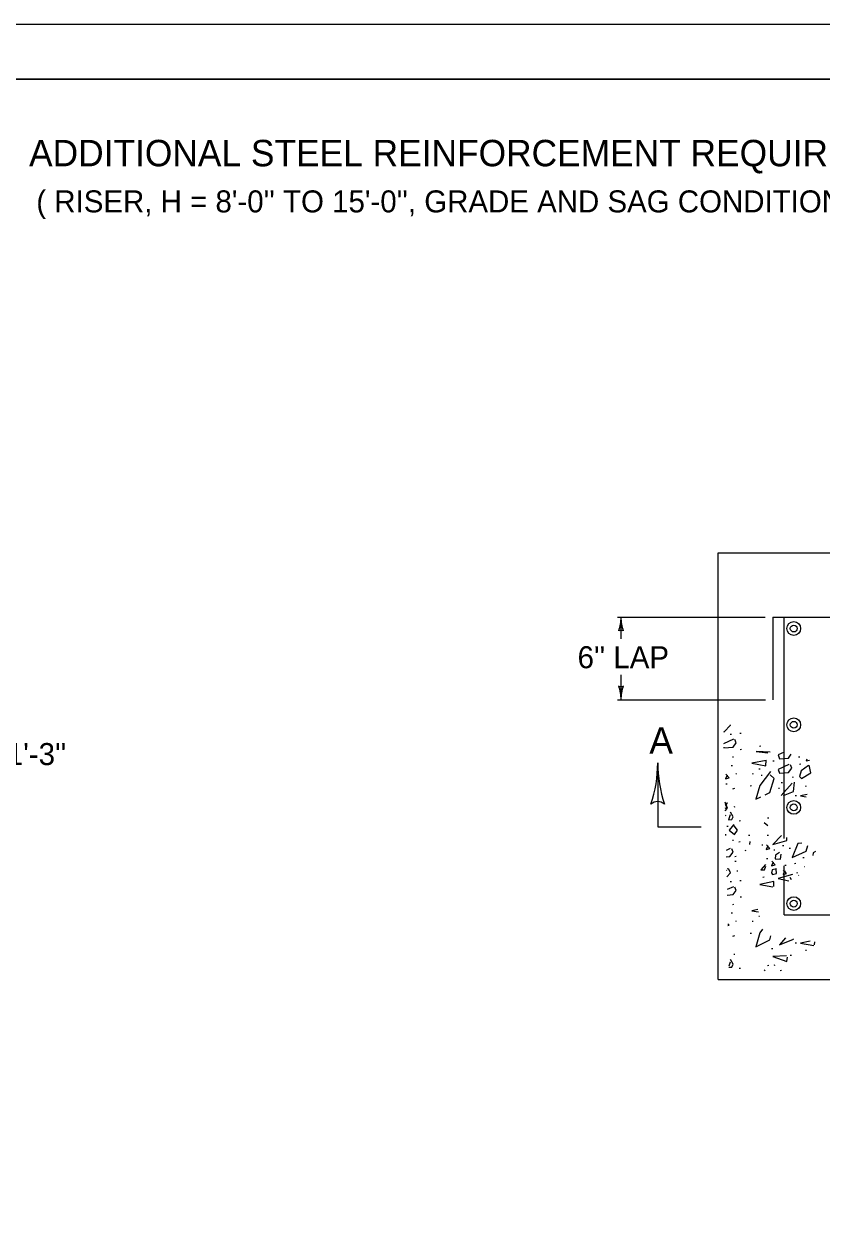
# Model space of a CAD drawing. Extents: x 1000 to 1036.3, y 1000 to 1022.
# Drawn here: x 1016.52 to 1023.76, y 1011 to 1022 of the extents above; entities that cross this region are included whole.
import ezdxf

# ---------------------------------------------------------------- set-up
doc = ezdxf.new("R2010")
doc.units = 0
for name, color, linetype in [('Level 1', 7, 'Continuous'), ('Level 10', 7, 'Continuous'), ('Level 11', 7, 'Continuous')]:
    doc.layers.add(name, color=color, linetype=linetype)

msp = doc.modelspace()

# ---------------------------------------------------------------- linework, layer by layer
at = {"layer": 'Level 1'}
for p, q in [((1022.82, 1017.196), (1032.195, 1017.196)), ((1022.82, 1013.321), (1022.82, 1017.196)), ((1021.905, 1016.612), (1023.248, 1016.612)), ((1021.937, 1016.612), (1021.937, 1016.415)), ((1023.318, 1016.612), (1025.205, 1016.612)), ((1023.318, 1016.612), (1023.318, 1015.862)), ((1023.42, 1014.6), (1023.42, 1016.612)), ((1021.937, 1016.087), (1021.937, 1015.862)), ((1021.905, 1015.862), (1023.251, 1015.862)), ((1022.271, 1015.288), (1022.271, 1014.707)), ((1022.271, 1014.707), (1022.665, 1014.707)), ((1023.42, 1013.906), (1023.42, 1014.353)), ((1023.42, 1013.906), (1025.068, 1013.906)), ((1022.82, 1013.321), (1032.195, 1013.321))]:
    msp.add_line(p, q, dxfattribs=at)
for points in [[(1022.933, 1015.63), (1022.931, 1015.634)], [(1022.868, 1015.573), (1022.876, 1015.571)], [(1022.876, 1015.571), (1022.933, 1015.63)], [(1022.94, 1015.547), (1022.93, 1015.545)], [(1023.029, 1015.556), (1023.018, 1015.555)], [(1022.958, 1015.502), (1022.87, 1015.462)], [(1022.871, 1015.43), (1022.873, 1015.424)], [(1022.873, 1015.424), (1022.957, 1015.43)], [(1022.957, 1015.43), (1022.985, 1015.469)], [(1022.985, 1015.469), (1022.973, 1015.5)], [(1023.208, 1015.439), (1023.197, 1015.437)], [(1022.96, 1015.34), (1022.949, 1015.339)], [(1023.032, 1015.409), (1023.021, 1015.408)], [(1023.255, 1015.311), (1023.126, 1015.284), (1023.254, 1015.261), (1023.255, 1015.312)], [(1023.292, 1015.384), (1023.166, 1015.392), (1023.27, 1015.378)], [(1023.329, 1015.304), (1023.318, 1015.303)], [(1023.42, 1015.385), (1023.366, 1015.36)], [(1023.366, 1015.36), (1023.376, 1015.326)], [(1023.376, 1015.326), (1023.46, 1015.332)], [(1023.46, 1015.332), (1023.484, 1015.366)], [(1023.561, 1015.34), (1023.55, 1015.339)], [(1023.626, 1015.322), (1023.62, 1015.307)], [(1023.62, 1015.307), (1023.649, 1015.314)], [(1022.95, 1015.262), (1022.939, 1015.261)], [(1022.988, 1015.186), (1022.981, 1015.191)], [(1023.201, 1015.232), (1023.19, 1015.231)], [(1023.297, 1015.211), (1023.198, 1015.084)], [(1023.461, 1015.273), (1023.366, 1015.229), (1023.376, 1015.195), (1023.46, 1015.201), (1023.488, 1015.24), (1023.476, 1015.271)], [(1023.641, 1015.264), (1023.574, 1015.215), (1023.558, 1015.164), (1023.577, 1015.146), (1023.661, 1015.199), (1023.646, 1015.268)], [(1023.571, 1015.275), (1023.56, 1015.274)], [(1022.903, 1015.177), (1022.887, 1015.143), (1022.919, 1015.151), (1022.89, 1015.185)], [(1022.901, 1015.095), (1022.89, 1015.094)], [(1023.139, 1015.187), (1023.128, 1015.185)], [(1023.198, 1015.084), (1023.161, 1014.957)], [(1023.221, 1015.174), (1023.21, 1015.172)], [(1023.288, 1015.019), (1023.33, 1015.146)], [(1023.33, 1015.146), (1023.294, 1015.179)], [(1023.492, 1015.104), (1023.391, 1014.992)], [(1023.404, 1015.108), (1023.393, 1015.107)], [(1023.502, 1015.157), (1023.492, 1015.156)], [(1023.504, 1015.027), (1023.513, 1015.114)], [(1022.967, 1015.056), (1022.951, 1015.049)], [(1023.123, 1015.079), (1023.112, 1015.077)], [(1023.161, 1014.957), (1023.207, 1014.98)], [(1023.247, 1014.999), (1023.288, 1015.019)], [(1023.378, 1015.056), (1023.367, 1015.054)], [(1023.413, 1014.991), (1023.504, 1015.027)], [(1023.532, 1014.99), (1023.521, 1014.989)], [(1023.63, 1015.002), (1023.568, 1014.989)], [(1023.568, 1014.989), (1023.62, 1014.98)], [(1023.62, 1015.075), (1023.609, 1015.074)], [(1022.908, 1014.921), (1022.883, 1014.92)], [(1022.9, 1014.913), (1022.883, 1014.902)], [(1022.884, 1014.876), (1022.9, 1014.882)], [(1022.884, 1014.852), (1022.904, 1014.877)], [(1022.9, 1014.882), (1022.885, 1014.931)], [(1022.904, 1014.877), (1022.888, 1014.922)], [(1022.973, 1014.888), (1022.962, 1014.886)], [(1022.891, 1014.809), (1022.885, 1014.808)], [(1022.928, 1014.817), (1022.913, 1014.771), (1022.945, 1014.773), (1022.957, 1014.799), (1022.932, 1014.839)], [(1023.022, 1014.76), (1023.011, 1014.759)], [(1023.279, 1014.786), (1023.269, 1014.785)], [(1022.911, 1014.711), (1022.9, 1014.71)], [(1022.961, 1014.729), (1022.919, 1014.678), (1022.968, 1014.638), (1022.995, 1014.678), (1022.965, 1014.717), (1022.951, 1014.717)], [(1023.272, 1014.715), (1023.238, 1014.743)], [(1022.889, 1014.629), (1022.89, 1014.64)], [(1022.89, 1014.638), (1022.889, 1014.638)], [(1022.96, 1014.583), (1022.949, 1014.582)], [(1023.019, 1014.57), (1023.008, 1014.569)], [(1023.107, 1014.629), (1023.097, 1014.628)], [(1023.107, 1014.545), (1023.112, 1014.575)], [(1023.227, 1014.541), (1023.217, 1014.539)], [(1023.272, 1014.534), (1023.256, 1014.501), (1023.288, 1014.509), (1023.259, 1014.542)], [(1023.276, 1014.629), (1023.266, 1014.628)], [(1023.395, 1014.629), (1023.317, 1014.547)], [(1023.317, 1014.547), (1023.445, 1014.583)], [(1023.417, 1014.534), (1023.406, 1014.533)], [(1023.445, 1014.583), (1023.443, 1014.611)], [(1023.544, 1014.554), (1023.493, 1014.429)], [(1023.58, 1014.557), (1023.544, 1014.554)], [(1023.62, 1014.487), (1023.635, 1014.536)], [(1022.928, 1014.51), (1022.893, 1014.493)], [(1022.894, 1014.435), (1022.927, 1014.438)], [(1022.927, 1014.438), (1022.955, 1014.476)], [(1022.955, 1014.476), (1022.943, 1014.507)], [(1022.983, 1014.436), (1022.972, 1014.435)], [(1023.071, 1014.492), (1023.061, 1014.49)], [(1023.335, 1014.495), (1023.325, 1014.494)], [(1023.376, 1014.473), (1023.34, 1014.45), (1023.338, 1014.415), (1023.385, 1014.413), (1023.392, 1014.458)], [(1023.476, 1014.511), (1023.465, 1014.51)], [(1023.493, 1014.429), (1023.62, 1014.487)], [(1023.6, 1014.426), (1023.59, 1014.425)], [(1023.684, 1014.471), (1023.679, 1014.446)], [(1023.703, 1014.482), (1023.684, 1014.471)], [(1022.899, 1014.311), (1022.897, 1014.312)], [(1022.916, 1014.323), (1022.903, 1014.326)], [(1022.933, 1014.29), (1022.916, 1014.323)], [(1022.983, 1014.393), (1022.972, 1014.392)], [(1023.249, 1014.366), (1023.208, 1014.315), (1023.24, 1014.315), (1023.252, 1014.349)], [(1023.27, 1014.416), (1023.259, 1014.415)], [(1023.349, 1014.326), (1023.31, 1014.317), (1023.304, 1014.289), (1023.314, 1014.274), (1023.349, 1014.283), (1023.348, 1014.323)], [(1023.321, 1014.387), (1023.305, 1014.353), (1023.337, 1014.361), (1023.308, 1014.395)], [(1023.426, 1014.308), (1023.41, 1014.275), (1023.442, 1014.283), (1023.413, 1014.316)], [(1023.437, 1014.357), (1023.426, 1014.356)], [(1023.525, 1014.374), (1023.514, 1014.372)], [(1023.608, 1014.344), (1023.603, 1014.343)], [(1022.898, 1014.254), (1022.933, 1014.29)], [(1022.94, 1014.207), (1022.93, 1014.206)], [(1022.999, 1014.305), (1022.989, 1014.304)], [(1023.029, 1014.217), (1023.018, 1014.215)], [(1023.327, 1014.21), (1023.198, 1014.183)], [(1023.237, 1014.249), (1023.226, 1014.248)], [(1023.326, 1014.165), (1023.327, 1014.211)], [(1023.494, 1014.275), (1023.366, 1014.237)], [(1023.366, 1014.237), (1023.461, 1014.215)], [(1023.486, 1014.224), (1023.474, 1014.247)], [(1023.541, 1014.289), (1023.531, 1014.287)], [(1023.553, 1014.265), (1023.55, 1014.267)], [(1022.958, 1014.163), (1022.901, 1014.136)], [(1022.902, 1014.086), (1022.957, 1014.091)], [(1022.957, 1014.091), (1022.985, 1014.129)], [(1022.985, 1014.129), (1022.973, 1014.16)], [(1023.198, 1014.183), (1023.318, 1014.162)], [(1022.96, 1014.001), (1022.949, 1013.999)], [(1023.032, 1014.069), (1023.021, 1014.068)], [(1022.95, 1013.922), (1022.939, 1013.921)], [(1023.181, 1013.956), (1023.126, 1013.944)], [(1023.126, 1013.944), (1023.186, 1013.934)], [(1023.196, 1013.892), (1023.19, 1013.891)], [(1022.919, 1013.812), (1022.908, 1013.825)], [(1022.908, 1013.809), (1022.919, 1013.812)], [(1022.988, 1013.846), (1022.981, 1013.851)], [(1023.139, 1013.847), (1023.128, 1013.846)], [(1023.223, 1013.776), (1023.198, 1013.744)], [(1022.967, 1013.716), (1022.951, 1013.71)], [(1023.123, 1013.739), (1023.112, 1013.738)], [(1023.198, 1013.744), (1023.161, 1013.618)], [(1023.161, 1013.618), (1023.288, 1013.679)], [(1023.288, 1013.679), (1023.3, 1013.715)], [(1023.432, 1013.697), (1023.377, 1013.636)], [(1023.377, 1013.636), (1023.504, 1013.687)], [(1023.504, 1013.687), (1023.504, 1013.688)], [(1023.532, 1013.651), (1023.521, 1013.649)], [(1023.655, 1013.668), (1023.568, 1013.65)], [(1023.696, 1013.634), (1023.697, 1013.662)], [(1022.973, 1013.548), (1022.962, 1013.546)], [(1023.316, 1013.598), (1023.305, 1013.597)], [(1023.568, 1013.65), (1023.688, 1013.628)], [(1023.623, 1013.584), (1023.613, 1013.582)], [(1022.928, 1013.477), (1022.917, 1013.442)], [(1022.917, 1013.432), (1022.945, 1013.433)], [(1022.957, 1013.46), (1022.932, 1013.5)], [(1022.945, 1013.433), (1022.957, 1013.46)], [(1023.28, 1013.446), (1023.269, 1013.445)], [(1023.442, 1013.536), (1023.317, 1013.53), (1023.444, 1013.482), (1023.449, 1013.524)], [(1023.335, 1013.45), (1023.325, 1013.448)], [(1023.486, 1013.538), (1023.475, 1013.537)], [(1023.022, 1013.42), (1023.011, 1013.419)], [(1023.246, 1013.397), (1023.238, 1013.404)], [(1023.394, 1013.401), (1023.384, 1013.399)]]:
    msp.add_lwpolyline(points, dxfattribs=at)
for centre, radius in [((1023.507, 1016.509), 0.0625), ((1023.507, 1016.509), 0.0313), ((1023.507, 1015.634), 0.0625), ((1023.507, 1015.634), 0.0313), ((1023.507, 1014.884), 0.0625), ((1023.507, 1014.884), 0.0313), ((1023.507, 1014.009), 0.0625), ((1023.507, 1014.009), 0.0313)]:
    msp.add_circle(centre, radius, dxfattribs=at)
for centre, radius, start, end in [((1021.547, 1016.612), 0.391, 341.3472, 359.9939), ((1022.328, 1016.612), 0.391, 180, 198.6688), ((1022.328, 1016.612), 0.391, 179.9878, 180), ((1021.937, 1016.463), 0.0312, 48.7746, 130.8913), ((1021.937, 1016.01), 0.0312, 228.7746, 310.8913), ((1021.547, 1015.862), 0.391, 0, 18.6688), ((1022.328, 1015.862), 0.391, 161.3472, 179.9939), ((1021.547, 1015.862), 0.391, 359.9878, 0), ((1021.099, 1015.288), 1.172, 341.3472, 359.9939), ((1023.443, 1015.288), 1.172, 180, 198.6688), ((1023.443, 1015.288), 1.172, 179.9878, 180), ((1022.271, 1014.842), 0.0938, 48.7746, 130.8913)]:
    msp.add_arc(centre, radius, start, end, dxfattribs=at)
at = {"layer": 'Level 10'}
for p, q in [((1000, 1022), (1036, 1022)), ((1007, 1021.5), (1035.5, 1021.5))]:
    msp.add_line(p, q, dxfattribs=at)
at = {"layer": 'Level 11'}
msp.add_lwpolyline([(1007, 1000.5), (1035.5, 1000.5), (1035.5, 1021.5), (1007, 1021.5)], close=True, dxfattribs=at)

# ---------------------------------------------------------------- texts
at = {"layer": 'Level 1'}
for s, height, p in [('ADDITIONAL STEEL REINFORCEMENT REQUIREMENTS', 0.24, (1016.56, 1020.709)), ("( RISER, H = 8'-0'' TO 15'-0'', GRADE AND SAG CONDITION )", 0.2, (1016.626, 1020.29)), ("6'' LAP", 0.2, (1021.543, 1016.148)), ('A', 0.24, (1022.195, 1015.372)), ("Y = 1'-3''", 0.2, (1015.875, 1015.268))]:
    msp.add_text(s, height=height, dxfattribs=at).set_placement(p)

doc.saveas('drawing.dxf')
